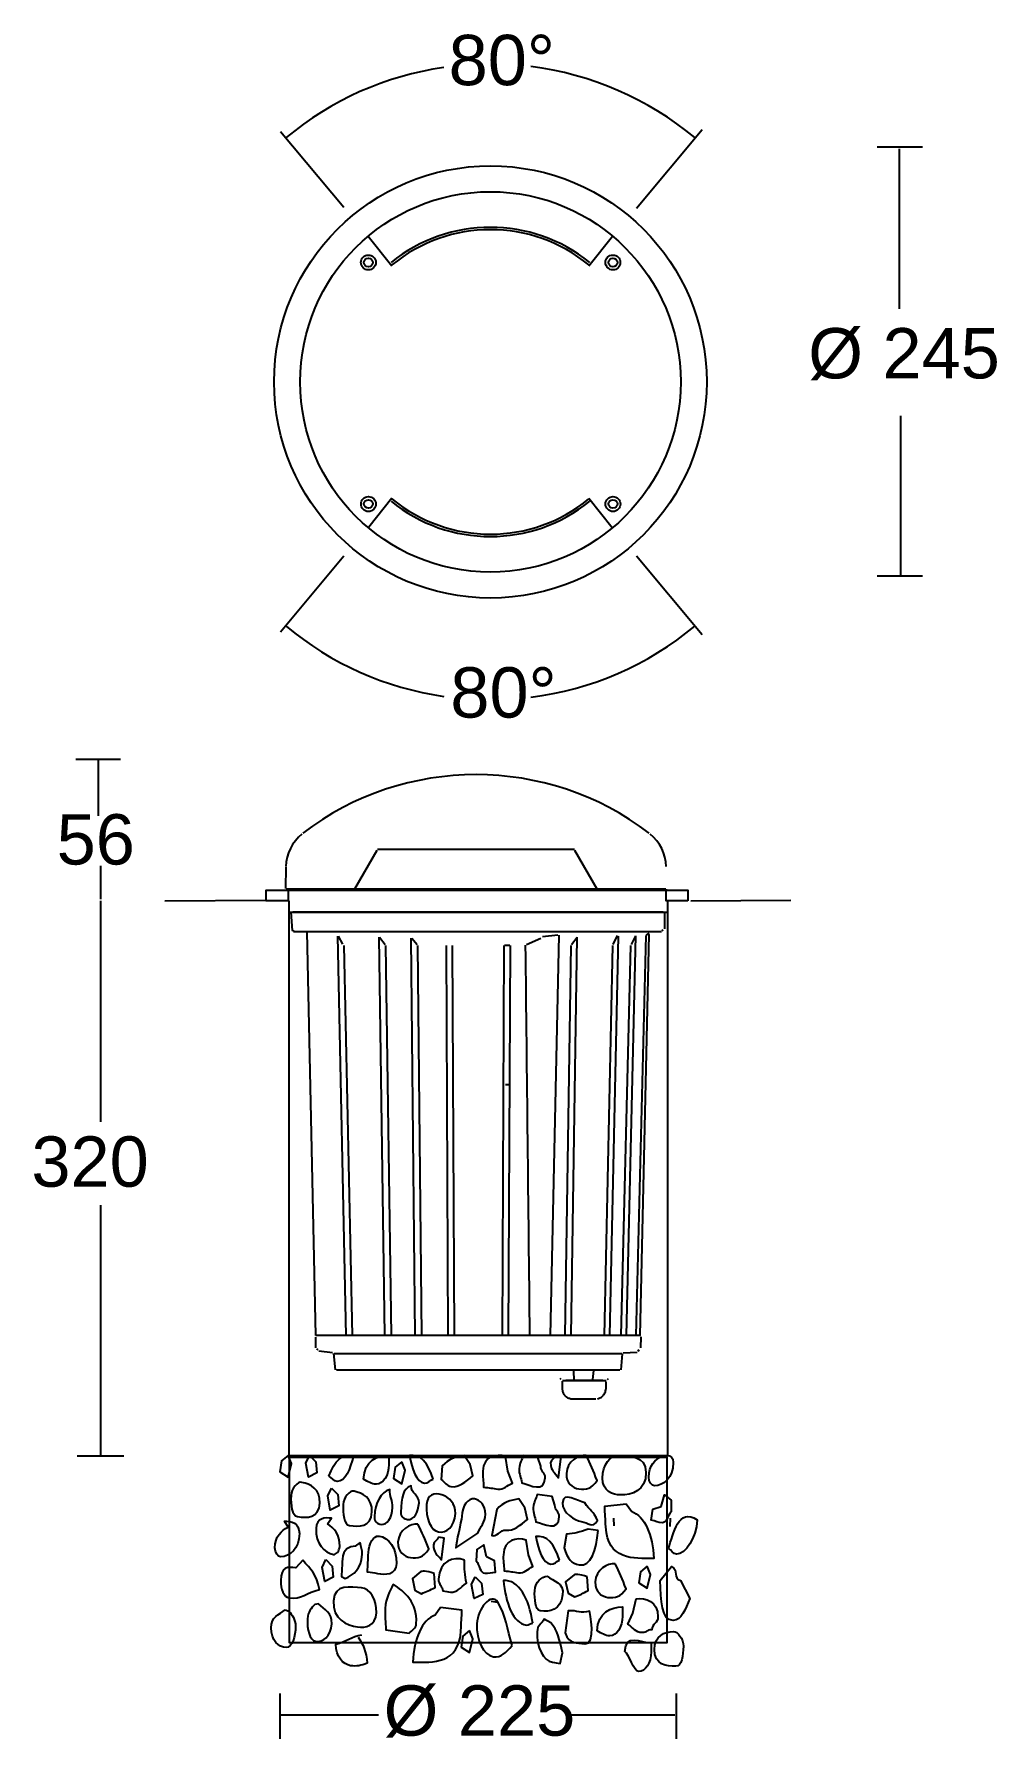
# Model space of a CAD drawing. Extents: x 35 to 166, y 27 to 258.
import ezdxf

# ---------------------------------------------------------------- set-up
doc = ezdxf.new("R2010")
doc.units = 0
doc.layers.add('LIVELLO_1', color=160, linetype='Continuous')
doc.styles.add('STD', font='txt')

# ---------------------------------------------------------------- blocks, each defined once
blk = doc.blocks.new('AI9-BLK2')
at = {"layer": 'LIVELLO_1', "color": 7}
blk.add_line((0.97, -5.13), (1.86, -5.26), dxfattribs=at)
for points in [[(-26.57, 14.65), (-27.47, 13.91), (-27.69, 12.41), (-26.57, 11.67), (-26.12, 13.53)], [(-23.68, 14.65), (-22.83, 13.78), (-22.68, 12.26), (-23.84, 11.68), (-24.19, 13.6)], [(-11.16, 13.77), (-12.06, 13.03), (-12.28, 11.53), (-11.16, 10.79), (-10.71, 12.65)], [(-20.71, 10.19), (-19.86, 9.32), (-19.71, 7.8), (-20.86, 7.21), (-21.21, 9.14)], [(-21.47, 0.5), (-20.61, -0.37), (-20.47, -1.89), (-21.62, -2.47), (-21.97, -0.55)], [(-1.2, -1.82), (-0.35, -2.69), (-0.2, -4.21), (-1.36, -4.79), (-1.7, -2.86)], [(22.1, -0.39), (21.21, -1.14), (20.98, -2.63), (22.1, -3.37), (22.55, -1.51)], [(-2, -9.12), (-2.9, -9.86), (-3.12, -11.36), (-2, -12.1), (-1.55, -10.24)]]:
    blk.add_lwpolyline(points, close=True, dxfattribs=at)
for points, knots in [([(-21.06, 11.84), (-20.67, 11.66), (-20.39, 11.1), (-19.95, 11.1), (-18.77, 11.1), (-18.21, 12.78), (-17.71, 14.55), (-19.11, 15.01), (-20.34, 13.89), (-21.06, 11.84)], [0, 0, 0, 0, 1, 1, 1, 2, 2, 2, 3, 3, 3, 3]), ([(-16.37, 11.4), (-15.72, 11.07), (-15.3, 10.75), (-14.62, 10.75), (-13.7, 10.75), (-12.92, 11.89), (-12.92, 13.41), (-12.92, 13.89), (-12.96, 14.16), (-12.92, 14.65), (-14.45, 14.65), (-16.24, 13.95), (-16.37, 11.4)], [0, 0, 0, 0, 1, 1, 1, 2, 2, 2, 3, 3, 3, 4, 4, 4, 4]), ([(-6.93, 11.44), (-7.33, 11.31), (-7.63, 10.79), (-8.08, 10.86), (-9.25, 11.03), (-9.72, 12.78), (-10.13, 14.62), (-8.71, 14.88), (-7.54, 13.59), (-6.93, 11.44)], [0, 0, 0, 0, 1, 1, 1, 2, 2, 2, 3, 3, 3, 3]), ([(-1.88, 13.41), (-1.88, 13.41), (-1.52, 11.86), (-1.52, 11.86), (-2.57, 11.07), (-3.34, 10.25), (-4.51, 10.42), (-5.07, 10.5), (-5.32, 11.01), (-5.81, 11.36), (-5.81, 11.36), (-5.71, 13.22), (-5.71, 13.22), (-4.76, 14.2), (-3.85, 14.45), (-2.72, 14.65), (-2.72, 14.65), (-1.88, 13.41), (-1.88, 13.41)], [0, 0, 0, 0, 1, 1, 1, 2, 2, 2, 3, 3, 3, 4, 4, 4, 5, 5, 5, 6, 6, 6, 6]), ([(3.23, 12.49), (3.23, 12.49), (3.83, 10.9), (3.83, 10.9), (3.07, 10.55), (2.65, 9.95), (1.87, 10.07), (1.09, 10.18), (0.7, 10.24), (-0.08, 10.35), (-0.09, 11.2), (-0.23, 11.69), (-0.19, 12.52), (-0.07, 14.66), (1.62, 14.88), (2.89, 14.5), (2.89, 14.5), (3.23, 12.49), (3.23, 12.49)], [0, 0, 0, 0, 1, 1, 1, 2, 2, 2, 3, 3, 3, 4, 4, 4, 5, 5, 5, 6, 6, 6, 6]), ([(7.68, 13.18), (7.64, 12.44), (8.3, 12.34), (8.27, 11.6), (8.16, 9.55), (6.3, 10.57), (5.09, 10.94), (5.01, 11.6), (4.7, 12.12), (4.74, 12.86), (4.78, 13.6), (5.13, 14.02), (5.28, 14.65), (5.28, 14.65), (7.29, 14.36), (7.29, 14.36), (7.29, 14.36), (7.68, 13.18), (7.68, 13.18)], [0, 0, 0, 0, 1, 1, 1, 2, 2, 2, 3, 3, 3, 4, 4, 4, 5, 5, 5, 6, 6, 6, 6]), ([(9.74, 14.65), (9.74, 14.65), (10.46, 14.55), (10.46, 14.55), (10.46, 14.55), (10.08, 11.61), (10.08, 11.61), (9.61, 12.24), (8.96, 12.61), (9.01, 13.64), (9.04, 14.19), (9.6, 14.21), (9.74, 14.65)], [0, 0, 0, 0, 1, 1, 1, 2, 2, 2, 3, 3, 3, 4, 4, 4, 4]), ([(13.81, 14.64), (14.47, 13.51), (14.79, 12.59), (15.3, 11.26), (14.59, 10.11), (13.83, 9.95), (12.82, 10.1), (12.01, 10.22), (11.07, 10.85), (11.14, 12.2), (11.22, 13.82), (12.84, 14.78), (13.81, 14.64)], [0, 0, 0, 0, 1, 1, 1, 2, 2, 2, 3, 3, 3, 4, 4, 4, 4]), ([(18.23, 14.65), (17.12, 14.65), (16.05, 13.41), (16.05, 11.56), (16.05, 9.77), (17.42, 9.28), (18.49, 9.28), (19.99, 9.28), (21.94, 9.82), (21.94, 12.32), (21.94, 14.71), (19.66, 14.49), (18.23, 14.65)], [0, 0, 0, 0, 1, 1, 1, 2, 2, 2, 3, 3, 3, 4, 4, 4, 4]), ([(24.1, 14.54), (23.22, 14.1), (22.31, 13.28), (22.31, 11.71), (22.31, 11.06), (22.7, 10.52), (23.1, 10.52), (24.33, 10.52), (25.63, 11.6), (25.63, 13.66), (25.63, 15.13), (24.1, 14.54), (24.1, 14.54)], [0, 0, 0, 0, 1, 1, 1, 2, 2, 2, 3, 3, 3, 4, 4, 4, 4]), ([(-24.72, 10.99), (-23.59, 10.77), (-22.18, 10.07), (-22.28, 8.18), (-22.39, 6.07), (-24.06, 6.15), (-25.32, 6.34), (-26.07, 6.45), (-26.25, 7.94), (-26.18, 9.19), (-26.13, 10.16), (-25.3, 11.13), (-24.72, 10.99)], [0, 0, 0, 0, 1, 1, 1, 2, 2, 2, 3, 3, 3, 4, 4, 4, 4]), ([(-17.65, 9.78), (-16.52, 9.56), (-15.12, 8.87), (-15.22, 6.97), (-15.33, 4.87), (-16.99, 4.95), (-18.26, 5.13), (-19, 5.24), (-19.19, 6.74), (-19.12, 7.98), (-19.07, 8.95), (-18.23, 9.92), (-17.65, 9.78)], [0, 0, 0, 0, 1, 1, 1, 2, 2, 2, 3, 3, 3, 4, 4, 4, 4]), ([(-12.41, 7.57), (-12.48, 6.22), (-13.16, 5.17), (-13.97, 5.29), (-14.39, 5.35), (-14.93, 5.6), (-14.89, 6.3), (-14.79, 8.3), (-13.97, 9.65), (-12.8, 10.02), (-12.85, 9.05), (-12.36, 8.55), (-12.41, 7.57)], [0, 0, 0, 0, 1, 1, 1, 2, 2, 2, 3, 3, 3, 4, 4, 4, 4]), ([(-8.83, 8.23), (-8.9, 6.88), (-9.58, 5.84), (-10.39, 5.95), (-10.81, 6.01), (-11.35, 6.26), (-11.31, 6.96), (-11.21, 8.96), (-11.07, 10.12), (-9.9, 10.5), (-9.95, 9.52), (-8.77, 9.21), (-8.83, 8.23)], [0, 0, 0, 0, 1, 1, 1, 2, 2, 2, 3, 3, 3, 4, 4, 4, 4]), ([(-3.9, 6.76), (-3.99, 4.98), (-5.11, 4.1), (-6.19, 4.26), (-7.26, 4.42), (-7.91, 6.2), (-7.82, 7.99), (-7.68, 10.58), (-3.76, 9.35), (-3.9, 6.76)], [0, 0, 0, 0, 1, 1, 1, 2, 2, 2, 3, 3, 3, 3]), ([(9.59, 7.89), (9.55, 7.15), (10.22, 7.05), (10.18, 6.31), (10.07, 4.27), (8.22, 5.28), (7, 5.65), (6.92, 6.32), (6.61, 6.83), (6.65, 7.57), (6.69, 8.31), (7.05, 8.73), (7.19, 9.36), (7.19, 9.36), (9.2, 9.07), (9.2, 9.07), (9.2, 9.07), (9.59, 7.89), (9.59, 7.89)], [0, 0, 0, 0, 1, 1, 1, 2, 2, 2, 3, 3, 3, 4, 4, 4, 5, 5, 5, 6, 6, 6, 6]), ([(13.65, 8.22), (14.32, 7.09), (14.85, 7.13), (15.37, 5.8), (14.65, 4.65), (14.16, 5.54), (13.15, 5.69), (12.34, 5.81), (10.55, 6.86), (10.63, 8.22), (10.71, 9.84), (12.68, 8.36), (13.65, 8.22)], [0, 0, 0, 0, 1, 1, 1, 2, 2, 2, 3, 3, 3, 4, 4, 4, 4]), ([(24.01, 7.71), (24.01, 7.71), (22.89, 7.34), (22.89, 7.34), (22.89, 7.34), (22.66, 5.85), (22.66, 5.85), (23.22, 5.76), (23.56, 5.48), (24.12, 5.48), (24.73, 5.48), (24.9, 6.5), (25.35, 6.97), (25.35, 6.97), (25.35, 8.55), (25.35, 8.55), (25.35, 8.55), (24.45, 9.3), (24.45, 9.3), (24.45, 9.3), (24.01, 7.71), (24.01, 7.71)], [0, 0, 0, 0, 1, 1, 1, 2, 2, 2, 3, 3, 3, 4, 4, 4, 5, 5, 5, 6, 6, 6, 7, 7, 7, 7]), ([(0.16, 6.66), (0.1, 5.45), (-0.48, 5.06), (-0.87, 4.09), (-0.87, 4.09), (-3.86, 2.11), (-3.86, 2.11), (-3.82, 2.85), (-3.09, 5.63), (-3.05, 6.37), (-2.97, 7.86), (-2.19, 8.87), (-1.3, 8.74), (-0.57, 8.64), (0.23, 7.86), (0.16, 6.66)], [0, 0, 0, 0, 1, 1, 1, 2, 2, 2, 3, 3, 3, 4, 4, 4, 5, 5, 5, 5]), ([(5.53, 7.51), (5.53, 7.51), (5.89, 5.96), (5.89, 5.96), (4.84, 5.17), (4.07, 4.35), (2.9, 4.52), (2.34, 4.6), (1.54, 3.45), (1.05, 3.79), (1.05, 3.79), (1.7, 7.32), (1.7, 7.32), (2.65, 8.3), (3.56, 8.54), (4.69, 8.75), (4.69, 8.75), (5.53, 7.51), (5.53, 7.51)], [0, 0, 0, 0, 1, 1, 1, 2, 2, 2, 3, 3, 3, 4, 4, 4, 5, 5, 5, 6, 6, 6, 6]), ([(19.24, 8.08), (19.24, 8.08), (16.34, 7.75), (16.34, 7.75), (16.4, 6.63), (16.43, 6.08), (16.49, 4.96), (16.72, 0.41), (20.25, 0.64), (23, 0.67), (22.84, 3.83), (21.8, 6.39), (19.97, 7.06), (19.97, 7.06), (19.24, 8.08), (19.24, 8.08)], [0, 0, 0, 0, 1, 1, 1, 2, 2, 2, 3, 3, 3, 4, 4, 4, 5, 5, 5, 5]), ([(24.97, 2.01), (25.36, 1.82), (25.64, 1.26), (26.09, 1.26), (27.26, 1.26), (28.77, 3.37), (28.9, 5.9), (26.27, 7.59), (25.7, 4.06), (24.97, 2.01)], [0, 0, 0, 0, 1, 1, 1, 2, 2, 2, 3, 3, 3, 3]), ([(-26.59, 4.92), (-27.47, 4.48), (-28.38, 3.67), (-28.38, 2.09), (-28.38, 1.45), (-27.98, 0.9), (-27.6, 0.9), (-26.36, 0.9), (-25.06, 1.98), (-25.06, 4.05), (-25.06, 5.52), (-26.2, 5.73), (-27.08, 5.73), (-27.08, 5.73), (-26.59, 4.92), (-26.59, 4.92)], [0, 0, 0, 0, 1, 1, 1, 2, 2, 2, 3, 3, 3, 4, 4, 4, 5, 5, 5, 5]), ([(-21.23, 5.37), (-20.38, 4.81), (-19.51, 3.87), (-19.59, 2.3), (-19.63, 1.65), (-20.05, 1.16), (-20.43, 1.22), (-21.67, 1.4), (-22.91, 2.67), (-22.8, 4.73), (-22.72, 6.19), (-21.58, 6.24), (-20.7, 6.11), (-20.7, 6.11), (-21.23, 5.37), (-21.23, 5.37)], [0, 0, 0, 0, 1, 1, 1, 2, 2, 2, 3, 3, 3, 4, 4, 4, 5, 5, 5, 5]), ([(-9.01, 5.33), (-8.35, 4.2), (-8.04, 3.28), (-7.52, 1.95), (-8.24, 0.8), (-9, 0.64), (-10, 0.79), (-10.81, 0.91), (-11.76, 1.54), (-11.69, 2.89), (-11.6, 4.51), (-9.98, 5.47), (-9.01, 5.33)], [0, 0, 0, 0, 1, 1, 1, 2, 2, 2, 3, 3, 3, 4, 4, 4, 4]), ([(15.44, 4.44), (15.19, 1.76), (14.51, -0.44), (12.9, -0.21), (11.78, -0.04), (11.37, 0.54), (10.83, 2.11), (10.83, 2.11), (11.15, 3.94), (11.15, 3.94), (12.34, 4.05), (12.96, 4.24), (14.11, 4.63), (14.11, 4.63), (15.44, 4.44), (15.44, 4.44)], [0, 0, 0, 0, 1, 1, 1, 2, 2, 2, 3, 3, 3, 4, 4, 4, 5, 5, 5, 5]), ([(-16.82, 2.82), (-16.69, 2.2), (-16.51, 1.85), (-16.55, 1.2), (-16.65, -0.74), (-17.71, -1.57), (-18.84, -2.06), (-18.84, -2.06), (-19.35, -1.77), (-19.35, -1.77), (-19.3, -0.85), (-19.28, -0.36), (-19.23, 0.56), (-19.16, 1.91), (-18.29, 2.33), (-17.47, 2.32), (-17.47, 2.32), (-16.82, 2.82), (-16.82, 2.82)], [0, 0, 0, 0, 1, 1, 1, 2, 2, 2, 3, 3, 3, 4, 4, 4, 5, 5, 5, 6, 6, 6, 6]), ([(-14.26, 3.7), (-15.01, 3.81), (-15.62, 2.7), (-15.69, 1.46), (-15.74, 0.43), (-15.77, -0.17), (-15.82, -1.19), (-15.27, -1.27), (-14.98, -1.31), (-14.43, -1.4), (-13.39, -1.55), (-11.99, -1.75), (-11.9, -0.02), (-11.8, 2.09), (-12.99, 3.52), (-14.26, 3.7)], [0, 0, 0, 0, 1, 1, 1, 2, 2, 2, 3, 3, 3, 4, 4, 4, 5, 5, 5, 5]), ([(-6.14, 3.53), (-6.14, 3.53), (-5.42, 3.42), (-5.42, 3.42), (-5.42, 3.42), (-5.8, 0.48), (-5.8, 0.48), (-6.27, 1.11), (-6.93, 1.49), (-6.87, 2.51), (-6.84, 3.07), (-6.28, 3.08), (-6.14, 3.53)], [0, 0, 0, 0, 1, 1, 1, 2, 2, 2, 3, 3, 3, 4, 4, 4, 4]), ([(0.3, 0.87), (0.3, 0.87), (1.4, 0.34), (1.4, 0.34), (1.4, 0.34), (1.54, -1.18), (1.54, -1.18), (0.98, -1.2), (0.63, -1.42), (0.07, -1.34), (-0.54, -1.26), (-0.65, -0.21), (-1.07, 0.32), (-1.07, 0.32), (-0.99, 1.9), (-0.99, 1.9), (-0.99, 1.9), (-0.06, 2.51), (-0.06, 2.51), (-0.06, 2.51), (0.3, 0.87), (0.3, 0.87)], [0, 0, 0, 0, 1, 1, 1, 2, 2, 2, 3, 3, 3, 4, 4, 4, 5, 5, 5, 6, 6, 6, 7, 7, 7, 7]), ([(6.02, 1.14), (6.02, 1.14), (6.61, -0.44), (6.61, -0.44), (5.86, -0.8), (5.44, -1.39), (4.66, -1.28), (3.88, -1.17), (3.49, -1.11), (2.71, -1), (2.69, -0.15), (2.55, 0.34), (2.6, 1.17), (2.71, 3.31), (4.4, 3.53), (5.68, 3.16), (5.68, 3.16), (6.02, 1.14), (6.02, 1.14)], [0, 0, 0, 0, 1, 1, 1, 2, 2, 2, 3, 3, 3, 4, 4, 4, 5, 5, 5, 6, 6, 6, 6]), ([(10.21, 0.44), (9.81, 0.32), (9.5, -0.2), (9.05, -0.13), (7.88, 0.04), (7.41, 1.79), (7, 3.63), (8.42, 3.89), (9.59, 2.6), (10.21, 0.44)], [0, 0, 0, 0, 1, 1, 1, 2, 2, 2, 3, 3, 3, 3]), ([(-24.6, 0.44), (-23.52, -0.8), (-22.7, -1.52), (-22.35, -3.54), (-24.01, -3.95), (-24.84, -4.92), (-26.47, -4.68), (-27.15, -4.58), (-27.64, -3.47), (-27.58, -2.34), (-27.48, -0.39), (-26.71, -0.45), (-25.54, -0.63), (-25.54, -0.63), (-24.6, 0.44), (-24.6, 0.44)], [0, 0, 0, 0, 1, 1, 1, 2, 2, 2, 3, 3, 3, 4, 4, 4, 5, 5, 5, 5]), ([(-2.69, 0.43), (-2.7, -0.79), (-2.57, -1.56), (-2.41, -2.7), (-3.28, -3.23), (-3.65, -4.02), (-4.55, -3.89), (-4.94, -3.83), (-5.21, -3.79), (-5.61, -3.74), (-5.63, -3.08), (-6.23, -2.89), (-6.19, -2.15), (-6.06, 0.36), (-4.17, 1.02), (-2.69, 0.43)], [0, 0, 0, 0, 1, 1, 1, 2, 2, 2, 3, 3, 3, 4, 4, 4, 5, 5, 5, 5]), ([(17.74, -0.07), (18.4, -1.2), (18.71, -2.12), (19.23, -3.44), (18.51, -4.59), (17.75, -4.76), (16.75, -4.61), (15.93, -4.49), (14.99, -3.86), (15.06, -2.51), (15.14, -0.89), (16.76, 0.07), (17.74, -0.07)], [0, 0, 0, 0, 1, 1, 1, 2, 2, 2, 3, 3, 3, 4, 4, 4, 4]), ([(-6.79, -1.38), (-6.79, -1.38), (-6.66, -3.27), (-6.66, -3.27), (-7.36, -3.63), (-7.82, -3.85), (-8.51, -4.12), (-8.51, -4.12), (-9.38, -3.62), (-9.38, -3.62), (-9.38, -3.62), (-9.74, -2.06), (-9.74, -2.06), (-9.74, -2.06), (-8.58, -1.11), (-8.58, -1.11), (-8.58, -1.11), (-7.84, -0.94), (-6.79, -1.38)], [0, 0, 0, 0, 1, 1, 1, 2, 2, 2, 3, 3, 3, 4, 4, 4, 5, 5, 5, 6, 6, 6, 6]), ([(6.58, -8.13), (6.24, -8.09), (6.06, -8.43), (5.72, -8.38), (3.88, -8.12), (2.9, -5.35), (2.61, -2.31), (4.7, -2.24), (6.08, -4.69), (6.58, -8.13)], [0, 0, 0, 0, 1, 1, 1, 2, 2, 2, 3, 3, 3, 3]), ([(8.53, -1.72), (7.79, -1.89), (6.92, -2.42), (6.85, -3.72), (6.8, -4.84), (6.94, -6.35), (7.61, -6.45), (8.89, -6.64), (10.37, -6.38), (10.64, -4.27), (10.85, -2.62), (9.4, -2.41), (8.53, -1.72)], [0, 0, 0, 0, 1, 1, 1, 2, 2, 2, 3, 3, 3, 4, 4, 4, 4]), ([(13.98, -1.82), (13.98, -1.82), (14.1, -3.7), (14.1, -3.7), (13.41, -4.07), (12.95, -4.28), (12.26, -4.56), (12.26, -4.56), (11.39, -4.06), (11.39, -4.06), (11.39, -4.06), (11.02, -2.51), (11.02, -2.51), (11.02, -2.51), (12.2, -1.55), (12.2, -1.55), (12.2, -1.55), (12.93, -1.38), (13.98, -1.82)], [0, 0, 0, 0, 1, 1, 1, 2, 2, 2, 3, 3, 3, 4, 4, 4, 5, 5, 5, 6, 6, 6, 6]), ([(23.86, -2.31), (23.98, -5.02), (24.02, -7.75), (25.64, -7.75), (26.76, -7.75), (27.26, -6.26), (27.88, -4.77), (27.88, -4.77), (26.64, -2.31), (26.64, -2.31), (25.47, -2.03), (26.5, -0.98), (25.38, -0.42), (25.38, -0.42), (23.86, -2.31), (23.86, -2.31)], [0, 0, 0, 0, 1, 1, 1, 2, 2, 2, 3, 3, 3, 4, 4, 4, 5, 5, 5, 5]), ([(-16.62, -3.31), (-15.52, -3.47), (-14.51, -4.87), (-14.61, -6.71), (-14.7, -8.49), (-16.09, -8.78), (-17.16, -8.63), (-18.65, -8.41), (-20.57, -7.58), (-20.44, -5.1), (-20.31, -2.72), (-18.05, -3.27), (-16.62, -3.31)], [0, 0, 0, 0, 1, 1, 1, 2, 2, 2, 3, 3, 3, 4, 4, 4, 4]), ([(-12.35, -2.81), (-10.78, -3.88), (-9.05, -5.26), (-9.2, -8.14), (-9.25, -8.97), (-9.81, -8.98), (-10.17, -9.49), (-10.17, -9.49), (-13.35, -9.03), (-13.35, -9.03), (-13.35, -7.91), (-13.48, -7.23), (-13.42, -6.12), (-13.35, -4.63), (-12.8, -3.96), (-12.35, -2.81)], [0, 0, 0, 0, 1, 1, 1, 2, 2, 2, 3, 3, 3, 4, 4, 4, 5, 5, 5, 5]), ([(3.8, -11.16), (2.9, -12.15), (2.31, -12.81), (1.25, -12.66), (-0.09, -12.46), (-1.11, -10.44), (-0.99, -8.21), (-0.88, -6.07), (0.98, -3.91), (1.86, -5.26), (2.95, -7.01), (3.07, -8.9), (3.8, -11.16)], [0, 0, 0, 0, 1, 1, 1, 2, 2, 2, 3, 3, 3, 4, 4, 4, 4]), ([(-26.98, -6.32), (-27.82, -6.97), (-28.9, -7.19), (-28.9, -8.76), (-28.9, -10.44), (-27.86, -11.42), (-26.85, -11.42), (-26.03, -11.42), (-25.58, -9.9), (-25.58, -8.54), (-25.58, -7.57), (-26.03, -7.02), (-26.49, -6.48), (-26.49, -6.48), (-26.98, -6.32), (-26.98, -6.32)], [0, 0, 0, 0, 1, 1, 1, 2, 2, 2, 3, 3, 3, 4, 4, 4, 5, 5, 5, 5]), ([(-22.45, -5.51), (-21.64, -6.28), (-20.58, -6.65), (-20.67, -8.22), (-20.76, -9.9), (-21.84, -10.72), (-22.85, -10.57), (-23.66, -10.46), (-24.04, -8.88), (-23.97, -7.52), (-23.91, -6.55), (-23.43, -6.08), (-22.95, -5.6), (-22.95, -5.6), (-22.45, -5.51), (-22.45, -5.51)], [0, 0, 0, 0, 1, 1, 1, 2, 2, 2, 3, 3, 3, 4, 4, 4, 5, 5, 5, 5]), ([(-5.91, -6), (-5.91, -6), (-3.01, -6.33), (-3.01, -6.33), (-3.07, -7.44), (-3.1, -8), (-3.15, -9.11), (-3.39, -13.67), (-6.92, -13.43), (-9.67, -13.41), (-9.5, -10.25), (-8.47, -7.68), (-6.64, -7.01), (-6.64, -7.01), (-5.91, -6), (-5.91, -6)], [0, 0, 0, 0, 1, 1, 1, 2, 2, 2, 3, 3, 3, 4, 4, 4, 5, 5, 5, 5]), ([(13.65, -10.91), (12.54, -10.75), (11.54, -11.02), (11, -9.44), (11, -9.44), (11.41, -6.44), (11.41, -6.44), (12.59, -6.33), (13.14, -6.89), (14.29, -6.49), (14.29, -6.49), (15.27, -11.15), (13.65, -10.91)], [0, 0, 0, 0, 1, 1, 1, 2, 2, 2, 3, 3, 3, 4, 4, 4, 4]), ([(15.3, -9.17), (15.95, -9.5), (16.37, -9.83), (17.06, -9.83), (17.97, -9.83), (18.75, -8.68), (18.75, -7.17), (18.75, -6.68), (18.72, -6.41), (18.75, -5.92), (17.22, -5.92), (15.43, -6.63), (15.3, -9.17)], [0, 0, 0, 0, 1, 1, 1, 2, 2, 2, 3, 3, 3, 4, 4, 4, 4]), ([(20.15, -6.78), (20.15, -6.78), (19.47, -8.27), (19.47, -8.27), (20.2, -8.74), (20.59, -9.39), (21.38, -9.39), (22.16, -9.39), (21.95, -9.02), (22.73, -9.02), (22.78, -8.18), (23.56, -8.09), (23.56, -7.25), (23.56, -5.1), (21.88, -4.63), (20.59, -4.82), (20.59, -4.82), (20.15, -6.78), (20.15, -6.78)], [0, 0, 0, 0, 1, 1, 1, 2, 2, 2, 3, 3, 3, 4, 4, 4, 5, 5, 5, 6, 6, 6, 6]), ([(9.03, -8.05), (9.93, -9.12), (10.25, -10.38), (10.61, -12.12), (10.61, -12.12), (10.31, -13.57), (10.31, -13.57), (9.92, -13.52), (9.64, -13.48), (9.25, -13.42), (8.03, -13.24), (7.06, -11.32), (7.17, -9.28), (7.21, -8.35), (7.78, -8.24), (8.15, -7.55), (8.15, -7.55), (9.03, -8.05), (9.03, -8.05)], [0, 0, 0, 0, 1, 1, 1, 2, 2, 2, 3, 3, 3, 4, 4, 4, 5, 5, 5, 6, 6, 6, 6]), ([(25.65, -9.24), (24.51, -9.29), (23.08, -9.78), (23.08, -11.68), (23.08, -13.8), (24.73, -13.96), (26, -13.96), (26.75, -13.96), (27.01, -12.49), (27.01, -11.24), (27.01, -10.27), (26.23, -9.19), (25.65, -9.24)], [0, 0, 0, 0, 1, 1, 1, 2, 2, 2, 3, 3, 3, 4, 4, 4, 4]), ([(-17.1, -10), (-16.4, -11.02), (-15.96, -11.96), (-15.88, -13.55), (-16.72, -13.86), (-17.25, -14.01), (-18.12, -13.88), (-19.13, -13.73), (-20.12, -12.66), (-20.1, -10.98), (-18.7, -10.58), (-18.01, -9.92), (-16.6, -9.69)], [0, 0, 0, 0, 1, 1, 1, 2, 2, 2, 3, 3, 3, 4, 4, 4, 4]), ([(19.07, -11.97), (19.72, -12.29), (20.26, -14.68), (20.94, -14.68), (21.85, -14.68), (22.64, -13.54), (22.64, -12.01), (22.64, -11.53), (22.6, -11.26), (22.64, -10.77), (21.1, -10.77), (19.2, -9.41), (19.07, -11.97)], [0, 0, 0, 0, 1, 1, 1, 2, 2, 2, 3, 3, 3, 4, 4, 4, 4])]:
    blk.add_open_spline(points, degree=3, knots=knots, dxfattribs=at)
blk = doc.blocks.new('AI9-BLK1')
at = {"layer": 'LIVELLO_1', "color": 7}
for p, q in [((-24.03, 92.9), (-32.62, 103.18)), ((15.63, 92.84), (24.55, 103.49)), ((54.39, 101.11), (48.25, 101.11)), ((51.24, 100.88), (51.24, 79.18)), ((-20.77, 89), (-17.53, 85)), ((9.19, 85), (12.4, 89)), ((51.41, 64.66), (51.41, 42.95)), ((-17.53, 53.5), (-20.64, 49.55)), ((9.19, 53.5), (12.34, 49.48)), ((-24.03, 45.6), (-32.62, 35.31)), ((15.63, 45.66), (24.55, 35)), ((54.39, 42.91), (48.25, 42.91)), ((-60.4, 18.06), (-54.35, 18.06)), ((-57.36, 17.99), (-57.36, 10.38)), ((-22.55, 0.46), (-19.51, 5.74)), ((7.22, 5.81), (-19.47, 5.81)), ((7.23, 5.74), (10.26, 0.46)), ((-57.05, 3.61), (-57.05, -0.94)), ((-31.92, 3.44), (-31.95, 0.51)), ((19.61, 0.44), (-31.87, 0.44)), ((-31.55, 0.35), (19.81, 0.35)), ((19.85, 0.25), (-31.53, 0.25)), ((10.26, 0.39), (-22.52, 0.39)), ((-57.05, -1.14), (-57.05, -31.11)), ((-48.3, -1.14), (-34.62, -1.06)), ((-31.51, -1.14), (-31.51, -76.38)), ((19.87, -76.34), (19.87, -1.14)), ((22.99, -1.14), (36.58, -1.06)), ((-31.53, -2.69), (19.85, -2.69)), ((-31.24, -2.7), (-31.05, -5.17)), ((19.45, -2.76), (19.43, -4.96)), ((-31.04, -5.14), (-30.84, -5.2)), ((-30.86, -5.32), (5.65, -5.32)), ((-27.85, -60.12), (-29.01, -5.35)), ((-23.72, -60.12), (-24.87, -5.94)), ((-24.81, -5.95), (-24.23, -7.02)), ((-18.48, -60.12), (-19.27, -6.06)), ((-19.2, -6.07), (-18.46, -7.08)), ((-14.39, -60.12), (-14.91, -6.19)), ((-14.84, -6.2), (-14.12, -7.08)), ((0.7, -7.06), (2.67, -6.19)), ((2.89, -5.97), (4.95, -5.76)), ((3.97, -60.12), (5.15, -5.82)), ((5.23, -5.32), (19.03, -5.32)), ((6.79, -60.12), (7.59, -6.06)), ((6.83, -7.08), (7.57, -6.07)), ((12.04, -60.12), (13.18, -5.94)), ((12.49, -7.08), (13.05, -5.84)), ((14.29, -60.12), (15.56, -5.9)), ((14.94, -7.08), (15.56, -5.91)), ((15.58, -60.12), (16.96, -5.86)), ((16.15, -60.12), (17.35, -5.71)), ((16.96, -5.75), (17.34, -5.54)), ((19.24, -5.13), (19.09, -5.21)), ((-24.05, -7.2), (-22.91, -60.12)), ((-18.4, -7.2), (-17.61, -60.12)), ((-14.06, -7.2), (-13.52, -60.12)), ((-10.19, -7.2), (-9.96, -60.12)), ((-9.34, -7.2), (-9.08, -60.12)), ((-2.37, -7.2), (-2.6, -60.12)), ((-2.27, -7.15), (-1.55, -7.15)), ((-1.51, -7.2), (-1.75, -60.12)), ((6.71, -7.2), (5.92, -60.12)), ((12.37, -7.2), (11.23, -60.12)), ((14.81, -7.2), (13.51, -60.12)), ((-2.11, -26.05), (-1.43, -26.04)), ((-57.05, -42.44), (-57.05, -76.42)), ((16.17, -60.12), (-27.85, -60.12)), ((-27.89, -60.34), (-27.87, -61.8)), ((-27.74, -61.94), (-27.57, -62.06)), ((-27.43, -62.2), (-25.57, -62.43)), ((13.83, -62.46), (15.73, -62.39)), ((15.86, -62.25), (15.98, -62)), ((16.2, -60.3), (16.19, -61.8)), ((-25.43, -62.57), (-25.23, -64.78)), ((-25.37, -62.53), (13.7, -62.53)), ((13.7, -62.59), (13.5, -64.75)), ((13.37, -64.81), (-25.04, -64.81)), ((5.43, -66.1), (5.28, -65.95)), ((5.61, -66.23), (11.5, -66.23)), ((11.06, -66.23), (6.03, -66.23)), ((7.19, -66.16), (7.13, -64.94)), ((9.7, -66.06), (9.84, -64.86)), ((11.72, -66.08), (11.85, -65.93)), ((-60.19, -76.42), (-53.89, -76.42)), ((-31.51, -76.38), (19.87, -76.34)), ((12.62, -85.93), (12.58, -84.88)), ((20.21, -86.02), (20.23, -84.91)), ((-32.7, -114.83), (-32.7, -108.69)), ((21.07, -114.83), (21.07, -108.69)), ((-19.37, -111.62), (-32.63, -111.62)), ((20.83, -111.62), (6.84, -111.62))]:
    blk.add_line(p, q, dxfattribs=at)
for points in [[(-31.6, -1.13), (-34.57, -1.13), (-34.57, 0.3), (-31.6, 0.3)], [(22.61, -1.13), (19.65, -1.13), (19.65, 0.3), (22.61, 0.3)], [(-31.43, -76.6), (19.74, -76.6), (19.74, -101.82), (-31.43, -101.82)]]:
    blk.add_lwpolyline(points, close=True, dxfattribs=at)
blk.add_lwpolyline([(19.26, -2.69), (-30.95, -2.69), (19.26, -2.69)], dxfattribs=at)
for centre, radius in [((-4.17, 69.25), 25.8), ((-20.72, 85.45), 1.01), ((12.43, 85.45), 1.01), ((-20.71, 52.68), 1.01), ((12.44, 52.68), 1.01)]:
    blk.add_circle(centre, radius, dxfattribs=at)
for centre, ratio in [((-20.72, 85.45), 0.94355), ((12.43, 85.45), 0.943426), ((-20.71, 52.69), 0.939908), ((12.44, 52.69), 0.939784)]:
    blk.add_ellipse(centre, major_axis=(0.615, 0), ratio=ratio, dxfattribs=at)
for points in [[(-10.51, 111.91), (-18.38, 110.76), (-25.78, 107.47), (-31.87, 102.39)], [(23.53, 102.39), (17.2, 107.67), (9.49, 110.99), (1.3, 112.03)], [(9.29, 85.44), (1.51, 91.81), (-9.86, 91.81), (-17.63, 85.44)], [(9.18, 85.11), (1.47, 91.5), (-9.81, 91.5), (-17.52, 85.11)], [(-17.52, 53.39), (-9.81, 47), (1.47, 47), (9.18, 53.39)], [(-17.63, 53.06), (-9.86, 46.69), (1.51, 46.69), (9.29, 53.06)], [(-31.87, 36.11), (-25.78, 31.02), (-18.38, 27.73), (-10.51, 26.59)], [(1.3, 26.47), (9.49, 27.5), (17.2, 30.83), (23.53, 36.11)], [(17.34, 8.03), (3.54, 18.62), (-15.79, 18.62), (-29.6, 8.03)], [(-29.73, 7.9), (-31.06, 6.84), (-31.85, 5.23), (-31.92, 3.52)], [(19.67, 3.52), (19.62, 5.23), (18.81, 6.84), (17.48, 7.9)], [(1.18, -60.12), (0.98, -42.48), (0.79, -24.83), (0.6, -7.18)]]:
    blk.add_open_spline(points, degree=3, dxfattribs=at)
for points, knots in [([(25.15, 69.25), (25.15, 85.45), (12.02, 98.56), (-4.16, 98.56), (-20.36, 98.56), (-33.5, 85.45), (-33.5, 69.25), (-33.5, 53.05), (-20.36, 39.93), (-4.16, 39.93), (12.02, 39.93), (25.15, 53.05), (25.15, 69.25)], [0, 0, 0, 0, 1, 1, 1, 2, 2, 2, 3, 3, 3, 4, 4, 4, 4]), ([(10.13, -68.75), (10.13, -68.75), (9.67, -68.75), (9.67, -68.75), (9.67, -68.75), (9.22, -68.75), (9.22, -68.75), (9.22, -68.75), (8.77, -68.75), (8.77, -68.75), (8.77, -68.75), (8.32, -68.75), (8.32, -68.75), (8.32, -68.75), (7.89, -68.75), (7.89, -68.75), (7.89, -68.75), (7.66, -68.75), (7.66, -68.75), (7.66, -68.75), (7.43, -68.75), (7.43, -68.75), (7.43, -68.75), (7.21, -68.75), (7.21, -68.75), (7.21, -68.75), (7.09, -68.75), (7.09, -68.75), (7.09, -68.75), (6.98, -68.75), (6.98, -68.75), (6.98, -68.75), (6.75, -68.75), (6.75, -68.75), (6.68, -68.73), (6.61, -68.71), (6.55, -68.67), (6.47, -68.67), (6.4, -68.63), (6.34, -68.59), (6.27, -68.55), (6.21, -68.51), (6.15, -68.47), (6.08, -68.43), (6.02, -68.37), (5.98, -68.31), (5.93, -68.25), (5.87, -68.19), (5.83, -68.12), (5.8, -68.08), (5.76, -68), (5.72, -67.92), (5.7, -67.84), (5.66, -67.78), (5.65, -67.7), (5.65, -67.66), (5.63, -67.62), (5.63, -67.58), (5.63, -67.54), (5.63, -67.5), (5.61, -67.46), (5.61, -67.46), (5.61, -67.35), (5.61, -67.35), (5.61, -67.35), (5.61, -67.25), (5.61, -67.25), (5.61, -67.25), (5.61, -67.13), (5.61, -67.13), (5.61, -67.13), (5.61, -67.01), (5.61, -67.01), (5.61, -67.01), (5.61, -66.89), (5.61, -66.89), (5.61, -66.89), (5.61, -66.77), (5.61, -66.77), (5.61, -66.77), (5.61, -66.69), (5.61, -66.69), (5.61, -66.69), (5.61, -66.66), (5.61, -66.66), (5.61, -66.66), (5.61, -66.58), (5.61, -66.58), (5.61, -66.58), (5.61, -66.54), (5.61, -66.54), (5.61, -66.54), (5.61, -66.46), (5.61, -66.46), (5.61, -66.46), (5.61, -66.44), (5.61, -66.44), (5.61, -66.44), (5.61, -66.42), (5.61, -66.42), (5.61, -66.42), (5.61, -66.38), (5.61, -66.38), (5.61, -66.38), (5.61, -66.34), (5.61, -66.34), (5.61, -66.34), (5.61, -66.32), (5.61, -66.32), (5.61, -66.32), (5.61, -66.3), (5.61, -66.3)], [0, 0, 0, 0, 1, 1, 1, 2, 2, 2, 3, 3, 3, 4, 4, 4, 5, 5, 5, 6, 6, 6, 7, 7, 7, 8, 8, 8, 9, 9, 9, 10, 10, 10, 11, 11, 11, 12, 12, 12, 13, 13, 13, 14, 14, 14, 15, 15, 15, 16, 16, 16, 17, 17, 17, 18, 18, 18, 19, 19, 19, 20, 20, 20, 21, 21, 21, 22, 22, 22, 23, 23, 23, 24, 24, 24, 25, 25, 25, 26, 26, 26, 27, 27, 27, 28, 28, 28, 29, 29, 29, 30, 30, 30, 31, 31, 31, 32, 32, 32, 33, 33, 33, 34, 34, 34, 35, 35, 35, 36, 36, 36, 37, 37, 37, 37]), ([(10.36, -68.71), (10.44, -68.68), (10.51, -68.66), (10.57, -68.61), (10.65, -68.61), (10.72, -68.57), (10.78, -68.52), (10.86, -68.48), (10.91, -68.43), (10.97, -68.38), (11.05, -68.34), (11.1, -68.27), (11.14, -68.2), (11.2, -68.13), (11.25, -68.06), (11.29, -67.97), (11.33, -67.92), (11.37, -67.83), (11.41, -67.74), (11.43, -67.64), (11.46, -67.57), (11.48, -67.48), (11.48, -67.44), (11.5, -67.39), (11.5, -67.34), (11.5, -67.29), (11.5, -67.25), (11.52, -67.2), (11.52, -67.2), (11.52, -67.07), (11.52, -67.07), (11.52, -67.07), (11.52, -66.95), (11.52, -66.95), (11.52, -66.95), (11.52, -66.81), (11.52, -66.81), (11.52, -66.81), (11.52, -66.67), (11.52, -66.67), (11.52, -66.67), (11.52, -66.53), (11.52, -66.53), (11.52, -66.53), (11.52, -66.4), (11.52, -66.4)], [0, 0, 0, 0, 1, 1, 1, 2, 2, 2, 3, 3, 3, 4, 4, 4, 5, 5, 5, 6, 6, 6, 7, 7, 7, 8, 8, 8, 9, 9, 9, 10, 10, 10, 11, 11, 11, 12, 12, 12, 13, 13, 13, 14, 14, 14, 15, 15, 15, 15])]:
    blk.add_open_spline(points, degree=3, knots=knots, dxfattribs=at)
blk.add_blockref('AI9-BLK2', (-5.02, -91.02), dxfattribs=at)
at = {"layer": 'LIVELLO_1', "color": 7, "char_height": 6.8264, "attachment_point": 1, "style": 'STD'}
for s, insert in [('\\fArial|b0|i0;\\H6.8264;\\C7;80°', (-9.84, 116.33)), ('\\fArial|b0|i0;\\H6.8264;\\C7;Ø 245', (38.92, 76.55)), ('\\fArial|b0|i0;\\H6.8264;\\C7;80°', (-9.61, 30.54)), ('\\fArial|b0|i0;\\H6.8264;\\C7;56', (-62.99, 10.61)), ('\\fArial|b0|i0;\\H6.8264;\\C7;320', (-66.41, -33.1)), ('\\fArial|b0|i0;\\H6.8264;\\C7;Ø 225', (-18.65, -107.57))]:
    blk.add_mtext(s, dxfattribs=dict(at, insert=insert))

msp = doc.modelspace()

# ---------------------------------------------------------------- block references
at = {"layer": 'LIVELLO_1', "color": 7}
msp.add_blockref('AI9-BLK1', (101.014851, 141.495584), dxfattribs=at)

doc.saveas('drawing.dxf')
